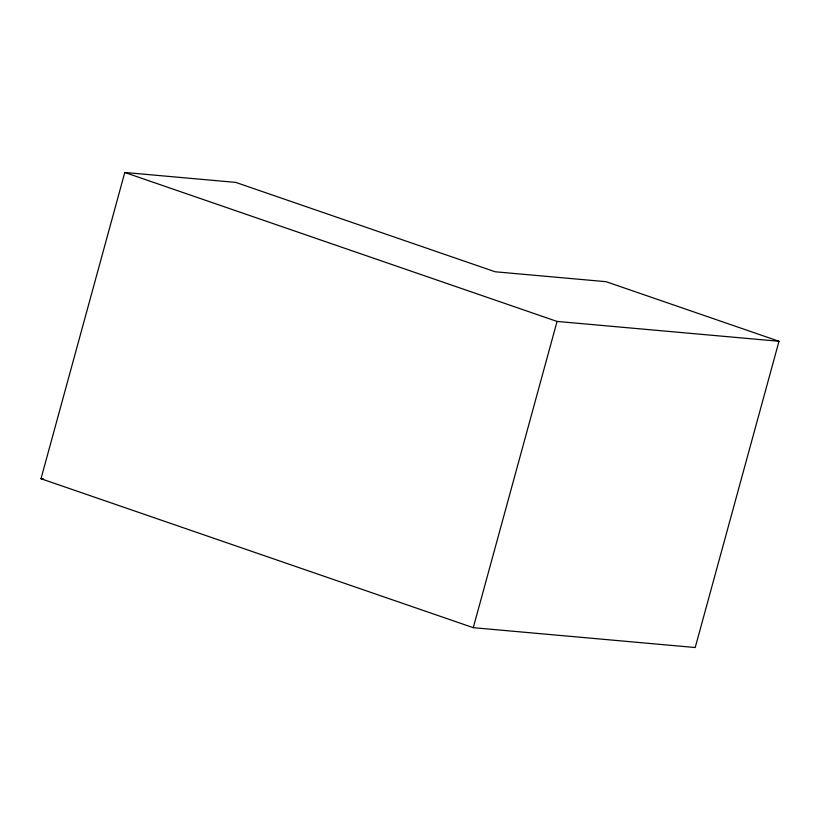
<?xml version="1.0" encoding="UTF-8"?>
<svg xmlns="http://www.w3.org/2000/svg" width="820" height="820" viewBox="0 0 820 820"><rect width="100%" height="100%" fill="white"/><g stroke="black" fill="none" stroke-linecap="round" stroke-linejoin="round"><path stroke-width="1.23" d="M41 478.726L124.783 172.477L235.75 182.399L495.116 271.768L606.093 281.69L779 341.274L695.216 647.523L473.273 627.679L41 478.726L43.552 478.952M473.273 627.679L557.057 321.43L779 341.274M124.783 172.477L557.057 321.43"/></g></svg>
